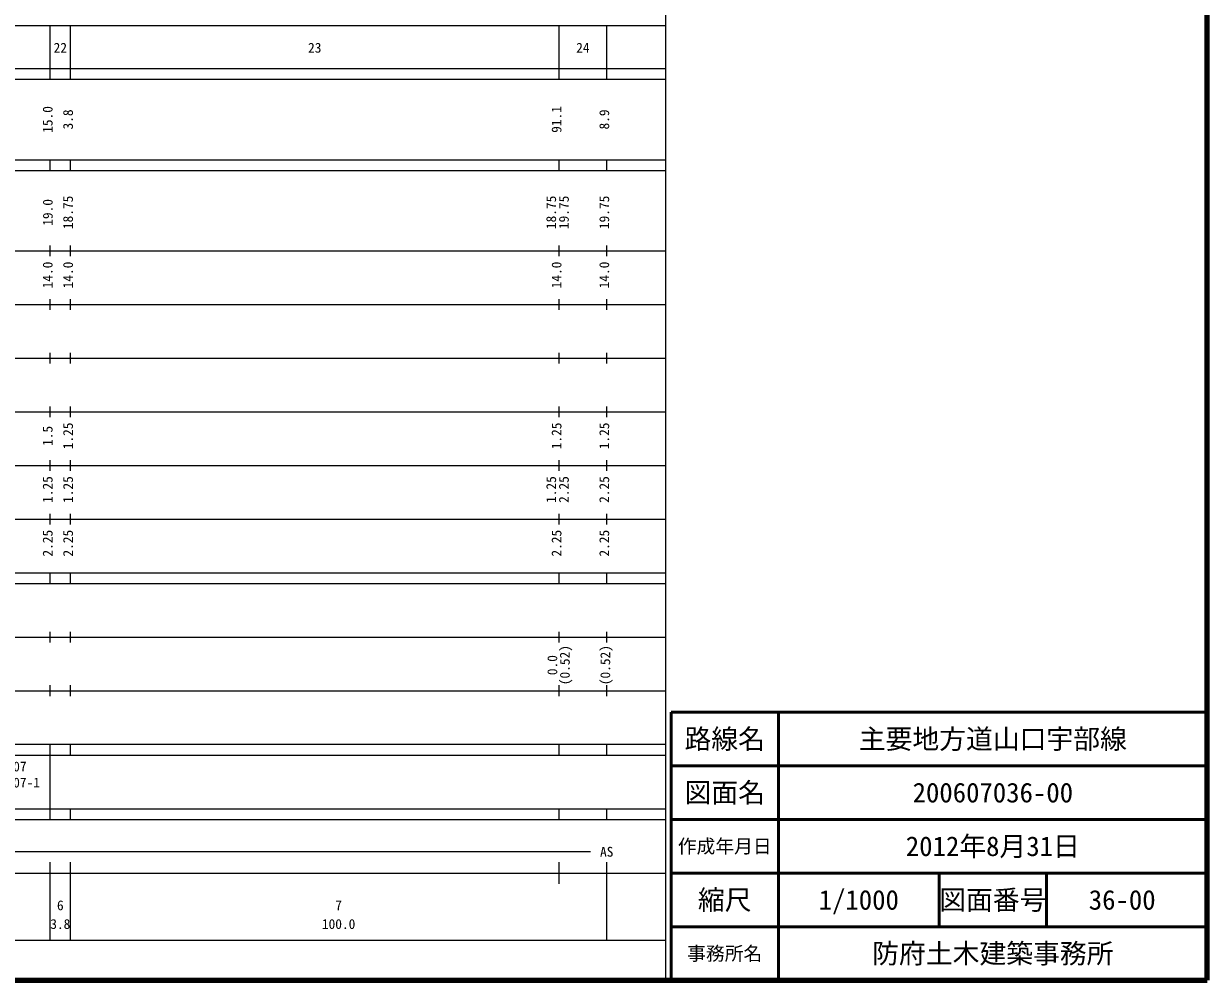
# Model space of a CAD drawing. Units: millimetres on the paper, enlarged 1000 times. Extents: x 40000 to 680000, y 20000 to 380000.
# Drawn here: x 459268 to 680000, y 20000 to 198357 of the extents above; entities that cross this region are included whole.
import ezdxf
from ezdxf.enums import TextEntityAlignment as Align

# ---------------------------------------------------------------- set-up
doc = ezdxf.new("R2010")
doc.units = ezdxf.units.MM
doc.header["$LTSCALE"] = 1000
for name, color, linetype, lineweight in [('M-TTL', 2, 'Continuous', 140), ('M-TTL-BAND', 7, 'Continuous', 25), ('M-TTL-FRAM', 2, 'Continuous', 50), ('M-TTL-LINE', 7, 'Continuous', 50)]:
    doc.layers.add(name, color=color, linetype=linetype, lineweight=lineweight)
doc.layers.add('M-TTL-TXT', color=7, linetype='Continuous')
doc.styles.add('ＭＳ ゴシック', font='')
doc.styles.get('ＭＳ ゴシック').set_extended_font_data('MS Gothic')

msp = doc.modelspace()

# ---------------------------------------------------------------- linework, layer by layer
at = {"layer": 'M-TTL'}
for p, q in [((680000, 20000), (680000, 380000)), ((40000, 20000), (680000, 20000))]:
    msp.add_line(p, q, dxfattribs=at)
at = {"layer": 'M-TTL-BAND'}
for p, q in [((579000, 20000), (579000, 370000)), ((68000, 198000), (579000, 198000)), ((464200, 188000), (464200, 198000)), ((468000, 188000), (468000, 198000)), ((559100, 188000), (559100, 198000)), ((568000, 188000), (568000, 198000)), ((40000, 190000), (579000, 190000)), ((40000, 188000), (579000, 188000)), ((40000, 173000), (579000, 173000)), ((464200, 171000), (464200, 173000)), ((468000, 171000), (468000, 173000)), ((559100, 171000), (559100, 173000)), ((568000, 171000), (568000, 173000)), ((40000, 171000), (579000, 171000)), ((464200, 155000), (464200, 157000)), ((468000, 155000), (468000, 157000)), ((559100, 155000), (559100, 157000)), ((568000, 155000), (568000, 157000)), ((40000, 156000), (579000, 156000)), ((46000, 146000), (579000, 146000)), ((464200, 145000), (464200, 147000)), ((468000, 145000), (468000, 147000)), ((559100, 145000), (559100, 147000)), ((568000, 145000), (568000, 147000)), ((464200, 135000), (464200, 137000)), ((468000, 135000), (468000, 137000)), ((559100, 135000), (559100, 137000)), ((568000, 135000), (568000, 137000)), ((52000, 136000), (579000, 136000)), ((46000, 126000), (579000, 126000)), ((464200, 125000), (464200, 127000)), ((468000, 125000), (468000, 127000)), ((559100, 125000), (559100, 127000)), ((568000, 125000), (568000, 127000)), ((464200, 115000), (464200, 117000)), ((468000, 115000), (468000, 117000)), ((559100, 115000), (559100, 117000)), ((568000, 115000), (568000, 117000)), ((52000, 116000), (579000, 116000)), ((46000, 106000), (579000, 106000)), ((464200, 105000), (464200, 107000)), ((468000, 105000), (468000, 107000)), ((559100, 105000), (559100, 107000)), ((568000, 105000), (568000, 107000)), ((40000, 96000), (579000, 96000)), ((464200, 94000), (464200, 96000)), ((468000, 94000), (468000, 96000)), ((559100, 94000), (559100, 96000)), ((568000, 94000), (568000, 96000)), ((40000, 94000), (579000, 94000)), ((49000, 84000), (579000, 84000)), ((464200, 83000), (464200, 85000)), ((468000, 83000), (468000, 85000)), ((559100, 83000), (559100, 85000)), ((568000, 83000), (568000, 85000)), ((40000, 74000), (579000, 74000)), ((464200, 73000), (464200, 75000)), ((468000, 73000), (468000, 75000)), ((559100, 73000), (559100, 75000)), ((568000, 73000), (568000, 75000)), ((40000, 64000), (579000, 64000)), ((40000, 62000), (579000, 62000)), ((464200, 62000), (464200, 64000)), ((464200, 52000), (464200, 62000)), ((468000, 62000), (468000, 64000)), ((559100, 62000), (559100, 64000)), ((568000, 62000), (568000, 64000)), ((40000, 52000), (579000, 52000)), ((464200, 50000), (464200, 52000)), ((468000, 50000), (468000, 52000)), ((559100, 50000), (559100, 52000)), ((568000, 50000), (568000, 52000)), ((40000, 50000), (579000, 50000)), ((71000, 44000), (565000, 44000)), ((464200, 27500), (464200, 42000)), ((468000, 27500), (468000, 42000)), ((559100, 38000), (559100, 42000)), ((568000, 27500), (568000, 42000)), ((40000, 40000), (579000, 40000)), ((68000, 27500), (579000, 27500))]:
    msp.add_line(p, q, dxfattribs=at)
at = {"layer": 'M-TTL-FRAM'}
for p, q in [((680000, 70000), (580000, 70000)), ((580000, 70000), (580000, 20000))]:
    msp.add_line(p, q, dxfattribs=at)
at = {"layer": 'M-TTL-LINE'}
for p, q in [((600000, 70000), (600000, 20000)), ((680000, 60000), (580000, 60000)), ((680000, 50000), (580000, 50000)), ((680000, 40000), (580000, 40000)), ((630000, 40000), (630000, 30000)), ((650000, 40000), (650000, 30000)), ((680000, 30000), (580000, 30000))]:
    msp.add_line(p, q, dxfattribs=at)

# ---------------------------------------------------------------- texts
at = {"layer": 'M-TTL-BAND', "style": 'ＭＳ ゴシック'}
for s, p in [('22', (466100, 192405)), ('23', (513550, 192405)), ('24', (563550, 192405)), ('AS', (568000, 42500)), ('6', (466100, 32523)), ('7', (518000, 32523)), ('3.8', (466100, 29033)), ('100.0', (518000, 29033))]:
    msp.add_text(s, height=1833, dxfattribs=at).set_placement(p, align=Align.BOTTOM_CENTER)
for s, p in [('15.0', (465200, 180500)), ('3.8', (469000, 180500)), ('91.1', (560100, 180500)), ('8.9', (569000, 180500)), ('18.75', (469000, 163174)), ('18.75', (559100, 163174)), ('19.75', (561470, 163174)), ('19.75', (569000, 163174)), ('19.0', (465229, 163174)), ('14.0', (465200, 151500)), ('14.0', (469000, 151500)), ('14.0', (560100, 151500)), ('14.0', (569000, 151500)), ('1.25', (469000, 121500)), ('1.25', (560100, 121500)), ('1.25', (569000, 121500)), ('1.5', (465200, 121500)), ('1.25', (465200, 111500)), ('1.25', (469000, 111500)), ('1.25', (559100, 111500)), ('2.25', (561470, 111500)), ('2.25', (569000, 111500)), ('2.25', (465200, 101500)), ('2.25', (469000, 101500)), ('2.25', (560100, 101500)), ('2.25', (569000, 101500)), ('(0.52)', (561648, 78764)), ('(0.52)', (569192, 78764)), ('0.0', (559314, 78764))]:
    msp.add_text(s, height=1833, rotation=90, dxfattribs=at).set_placement(p, align=Align.BOTTOM_CENTER)
for s, p in [('07707', (453575, 58405)), ('07707-1', (453575, 55405))]:
    msp.add_text(s, height=1833, dxfattribs=at).set_placement(p, align=Align.BOTTOM_LEFT)
at = {"layer": 'M-TTL-TXT', "style": 'ＭＳ ゴシック'}
for s, height, p in [('路線名', 3666, (590000, 65000)), ('路線名', 3666, (590000, 65000)), ('主要地方道山口宇部線', 3666, (640000, 65000)), ('図面名', 3666, (590000, 55000)), ('図面名', 3666, (590000, 55000)), ('200607036-00', 3666, (640000, 55000)), ('作成年月日', 2566, (590000, 45000)), ('作成年月日', 2566, (590000, 45000)), ('2012年8月31日', 3666, (640000, 45000)), ('縮尺', 3666, (590000, 35000)), ('縮尺', 3666, (590000, 35000)), ('1/1000', 3666, (615000, 35000)), ('図面番号', 3666, (640000, 35000)), ('図面番号', 3666, (640000, 35000)), ('36-00', 3666, (664125, 35000)), ('事務所名', 2566, (590000, 25000)), ('事務所名', 2566, (590000, 25000)), ('防府土木建築事務所', 3666, (640000, 25000))]:
    msp.add_text(s, height=height, dxfattribs=at).set_placement(p, align=Align.MIDDLE_CENTER)

doc.saveas('drawing.dxf')
